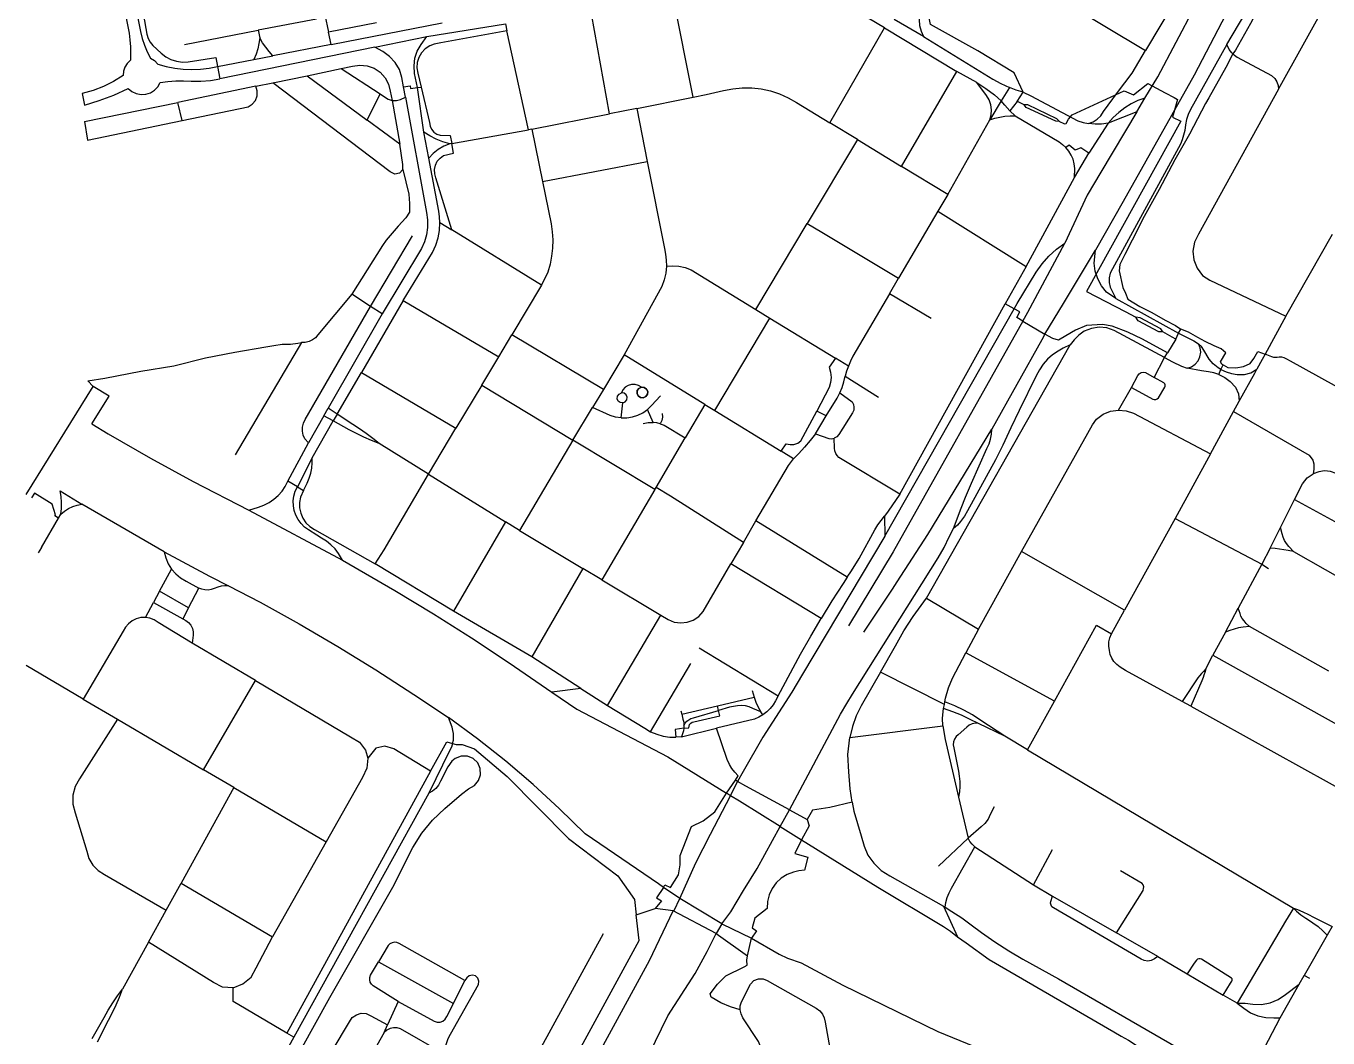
# Model space of a CAD drawing. Header units: metres. Extents: x 327752 to 330302, y 2791504 to 2794271.
# Drawn here: x 327773 to 328737, y 2792438 to 2793187 of the extents above; entities that cross this region are included whole.
import ezdxf

# ---------------------------------------------------------------- set-up
doc = ezdxf.new("R2010")
doc.units = ezdxf.units.M

msp = doc.modelspace()

# ---------------------------------------------------------------- linework, layer by layer
for p, q in [((327973.16, 2793292.22), (327996.54, 2793182.23)), ((328700.16, 2793139.98), (328758.73, 2793245.82)), ((328630.56, 2793217.25), (328601.6, 2793168.58)), ((328204.49, 2793121.77), (328191.29, 2793195.7)), ((327987.5, 2793191.83), (327944.41, 2793183.61)), ((328032, 2793189.07), (327996.54, 2793182.23)), ((327998.47, 2793173.18), (328080.63, 2793189.21)), ((328069.28, 2793179.07), (328127.54, 2793188.35)), ((328127.54, 2793188.35), (328128.63, 2793183.28)), ((328367.77, 2793115.14), (328408.2, 2793185.36)), ((328408.2, 2793185.36), (328461.85, 2793153.18)), ((328437.15, 2793179), (328415.51, 2793191.55)), ((327889.85, 2793173.19), (327944.41, 2793183.61)), ((327944.41, 2793183.61), (327945.57, 2793177.99)), ((327998.47, 2793173.18), (327996.54, 2793182.23)), ((328030.83, 2793171.16), (328069.28, 2793179.07)), ((328144.53, 2793109.84), (328128.63, 2793183.28)), ((328030.83, 2793171.16), (327916.13, 2793147.6)), ((327998.47, 2793173.18), (327955.39, 2793164.78)), ((327914.35, 2793156.78), (327941.22, 2793162.01)), ((327914.35, 2793156.78), (327916.13, 2793147.6)), ((327941.22, 2793162.01), (327955.39, 2793164.78)), ((327955.32, 2793144.75), (327980.66, 2793149.99)), ((327980.66, 2793149.99), (328006, 2793155.23)), ((327980.66, 2793149.99), (328025.22, 2793117.09)), ((328006, 2793155.23), (328034.82, 2793136.42)), ((328420.96, 2793082.85), (328461.85, 2793153.18)), ((328476.65, 2793145.02), (328461.85, 2793153.18)), ((327942.61, 2793142.12), (327884.99, 2793130.23)), ((327942.61, 2793142.12), (327955.32, 2793144.75)), ((328053.42, 2793133.96), (328052.1, 2793141.8)), ((328062.34, 2793141.12), (328065.08, 2793141.48)), ((328067.14, 2793108.2), (328062.34, 2793141.12)), ((328500.71, 2793141.12), (328494.58, 2793131.3)), ((328506.47, 2793130.88), (328510.92, 2793137.66)), ((327814.05, 2793136.73), (327815.73, 2793128.14)), ((327815.69, 2793115.94), (327884.99, 2793130.23)), ((327888.16, 2793116.79), (327884.99, 2793130.23)), ((328025.22, 2793117.09), (328034.82, 2793136.42)), ((328043.7, 2793131.65), (328049.28, 2793099.34)), ((328224.73, 2793125.8), (328266.52, 2793134.13)), ((328494.58, 2793131.3), (328486.31, 2793117.25)), ((328506.47, 2793130.88), (328501.12, 2793123.98)), ((328595.01, 2793123.31), (328601.15, 2793133.45)), ((328146.98, 2793110.33), (328204.49, 2793121.77)), ((328224.73, 2793125.8), (328204.49, 2793121.77)), ((328224.73, 2793125.8), (328232.57, 2793086.48)), ((328505.07, 2793120.2), (328501.12, 2793123.98)), ((328595.01, 2793123.31), (328573.82, 2793114.88)), ((327815.69, 2793115.94), (327818.09, 2793102.14)), ((327818.09, 2793102.14), (327888.16, 2793116.79)), ((328049.28, 2793099.34), (328025.22, 2793117.09)), ((328070.75, 2793088.87), (328067.14, 2793108.2)), ((328087.72, 2793099.86), (328144.53, 2793109.84)), ((328146.98, 2793110.33), (328144.53, 2793109.84)), ((328146.98, 2793110.33), (328154.92, 2793071.53)), ((328388.18, 2793102.75), (328367.77, 2793115.14)), ((328455.08, 2793062.13), (328486.31, 2793117.25)), ((328573.82, 2793114.88), (328559.51, 2793092.55)), ((328087.72, 2793099.86), (328086.26, 2793099.6)), ((328388.18, 2793102.75), (328351, 2793040.43)), ((328388.18, 2793102.75), (328420.96, 2793082.85)), ((328549.07, 2793074.72), (328559.51, 2793092.55)), ((328154.92, 2793071.53), (328232.57, 2793086.48)), ((328455.08, 2793062.13), (328420.96, 2793082.85)), ((328513.06, 2793008.62), (328549.07, 2793074.72)), ((328455.08, 2793062.13), (328447.75, 2793049.64)), ((328078.98, 2793041.17), (328087.83, 2793035.73)), ((328447.75, 2793049.64), (328418.74, 2793000.03)), ((328447.75, 2793049.64), (328513.06, 2793008.62)), ((328027.64, 2792979.13), (328058.7, 2793031.42)), ((328154.22, 2792994.95), (328087.83, 2793035.73)), ((328313.05, 2792976.8), (328351, 2793040.43)), ((328705.52, 2792971.87), (328740.1, 2793032.76)), ((328513.06, 2793008.62), (328497.67, 2792981.08)), ((328154.22, 2792994.95), (328132.2, 2792958.05)), ((328411.97, 2792988.45), (328418.74, 2793000.03)), ((328027.64, 2792979.13), (328013.76, 2792988.26)), ((328051.75, 2792983.41), (328020.87, 2792930.16)), ((328051.75, 2792983.41), (328122.54, 2792941.85)), ((328442.75, 2792970.24), (328411.97, 2792988.45)), ((328579.51, 2792985.1), (328626.09, 2792959.28)), ((328036.2, 2792973.69), (327996.15, 2792903.82)), ((328036.2, 2792973.69), (328027.64, 2792979.13)), ((328313.05, 2792976.8), (328323.33, 2792970.53)), ((328408.62, 2792808.98), (328504.23, 2792977.48)), ((328419.7, 2792840.06), (328497.67, 2792981.08)), ((328504.23, 2792977.48), (328497.67, 2792981.08)), ((328282.52, 2792902.02), (328323.33, 2792970.53)), ((328323.33, 2792970.53), (328371.92, 2792940.88)), ((328510.8, 2792968.19), (328527.12, 2792958.49)), ((328705.52, 2792971.87), (328690.07, 2792943.73)), ((328122.54, 2792941.85), (328132.2, 2792958.05)), ((328200.13, 2792917.71), (328132.2, 2792958.05)), ((328624.03, 2792954.83), (328617.77, 2792944.75)), ((328624.03, 2792954.83), (328626.09, 2792959.28)), ((328626.09, 2792959.28), (328627.71, 2792962.26)), ((327976.49, 2792952.49), (327927.32, 2792869.27)), ((328439.28, 2792763.16), (328545.85, 2792950.73)), ((328615.69, 2792941.42), (328617.77, 2792944.75)), ((328109.96, 2792920.78), (328122.54, 2792941.85)), ((328215.53, 2792943.36), (328200.13, 2792917.71)), ((328275.22, 2792906.49), (328215.53, 2792943.36)), ((328381.56, 2792935), (328371.92, 2792940.88)), ((328608.05, 2792926.63), (328615.69, 2792941.42)), ((328657.37, 2792932.42), (328658.97, 2792935.91)), ((328002.94, 2792899.37), (328020.87, 2792930.16)), ((328020.87, 2792930.16), (328090.85, 2792888.89)), ((328379.06, 2792927.45), (328403.78, 2792911.84)), ((328655.87, 2792928.8), (328657.37, 2792932.42)), ((327772.51, 2792839.84), (327822.33, 2792919.78)), ((327822.33, 2792919.78), (327818.35, 2792924.01)), ((328109.96, 2792920.78), (328090.85, 2792888.89)), ((328109.96, 2792920.78), (328177.54, 2792880.09)), ((328200.13, 2792917.71), (328192.04, 2792904.24)), ((328581.56, 2792902.45), (328591.22, 2792919.03)), ((328213.23, 2792896.58), (328214.51, 2792907.65)), ((328275.22, 2792906.49), (328260.74, 2792881.88)), ((328275.22, 2792906.49), (328282.52, 2792902.02)), ((328666.83, 2792901.25), (328670.95, 2792909)), ((327992.99, 2792898.26), (327981.62, 2792878.19)), ((327992.99, 2792898.26), (327996.15, 2792903.82)), ((328000.03, 2792894.36), (327992.99, 2792898.26)), ((328002.94, 2792899.37), (327996.15, 2792903.82)), ((328002.94, 2792899.37), (328000.03, 2792894.36)), ((328177.54, 2792880.09), (328192.04, 2792904.24)), ((328236.93, 2792893.26), (328232.73, 2792902.88)), ((328282.52, 2792902.02), (328331.84, 2792871.89)), ((328357.24, 2792884.89), (328365.14, 2792898.05)), ((328365.14, 2792898.05), (328358.21, 2792901.65)), ((328649.59, 2792869.99), (328666.83, 2792901.25)), ((327984.32, 2792867.15), (328000.03, 2792894.36)), ((328070.54, 2792854.96), (328090.85, 2792888.89)), ((327966.45, 2792849.75), (327981.62, 2792878.19)), ((328070.54, 2792854.96), (328033.97, 2792877.64)), ((328177.54, 2792880.09), (328138.04, 2792813.12)), ((328238.24, 2792843.66), (328177.54, 2792880.09)), ((328239.15, 2792845.2), (328260.74, 2792881.88)), ((327984.32, 2792867.15), (327973.45, 2792845.57)), ((328340.78, 2792866.42), (328331.84, 2792871.89)), ((328649.59, 2792869.99), (328623.42, 2792822.23)), ((327973.45, 2792845.57), (327966.45, 2792849.75)), ((328070.54, 2792854.96), (328127.52, 2792819.64)), ((327797.82, 2792842.68), (327813.9, 2792832.74)), ((327973.45, 2792845.57), (327977.94, 2792842.89)), ((328238.24, 2792843.66), (328198.89, 2792776.76)), ((328238.24, 2792843.66), (328239.15, 2792845.2)), ((327874.92, 2792797.54), (327813.9, 2792832.74)), ((328701.53, 2792815.4), (328712, 2792836.26)), ((328712, 2792836.26), (328836.11, 2792768.22)), ((327783.86, 2792800.6), (327796.64, 2792822.41)), ((327796.64, 2792822.41), (327798.34, 2792825.29)), ((327937.57, 2792828.36), (328006.81, 2792791.31)), ((328127.52, 2792819.64), (328089.05, 2792753.41)), ((328138.04, 2792813.12), (328127.52, 2792819.64)), ((328303.72, 2792804.4), (328313.02, 2792820.28)), ((328380.68, 2792778.57), (328313.02, 2792820.28)), ((328408.19, 2792823.92), (328408.62, 2792808.98)), ((328623.42, 2792822.23), (328586.11, 2792754.27)), ((328623.42, 2792822.23), (328687.69, 2792788.34)), ((328138.04, 2792813.12), (328184.8, 2792785.18)), ((328693.92, 2792800.23), (328701.53, 2792815.4)), ((327783.86, 2792800.6), (327781.52, 2792796.62)), ((328303.72, 2792804.4), (328294.39, 2792788.49)), ((328693.92, 2792800.23), (328687.69, 2792788.34)), ((328477.78, 2792740.24), (328509.67, 2792797.64)), ((328586.11, 2792754.27), (328509.67, 2792797.64)), ((328711.11, 2792797.75), (328767.98, 2792765.39)), ((327871.3, 2792768.23), (327880.25, 2792784.62)), ((328089.05, 2792753.41), (328031.16, 2792788.66)), ((328184.8, 2792785.18), (328147.17, 2792719.68)), ((328198.89, 2792776.76), (328184.8, 2792785.18)), ((328361.3, 2792748.15), (328294.39, 2792788.49)), ((328687.69, 2792788.34), (328670.23, 2792755.63)), ((328687.69, 2792788.34), (328692.53, 2792785.18)), ((328198.89, 2792776.76), (328242.69, 2792750.59)), ((327871.3, 2792768.23), (327866.84, 2792760.02)), ((327892.92, 2792755.96), (327871.3, 2792768.23)), ((327892.92, 2792755.96), (327900.53, 2792770.62)), ((328439.28, 2792763.16), (328477.78, 2792740.24)), ((327860.9, 2792748.83), (327866.84, 2792760.02)), ((327866.84, 2792760.02), (327888.73, 2792747.88)), ((327892.92, 2792755.96), (327888.73, 2792747.88)), ((328147.17, 2792719.68), (328089.05, 2792753.41)), ((328576.48, 2792736.73), (328586.11, 2792754.27)), ((328660.8, 2792738.01), (328670.23, 2792755.63)), ((328203.15, 2792683.77), (328242.69, 2792750.59)), ((328737.37, 2792709.1), (328678.5, 2792742.19)), ((328477.78, 2792740.24), (328468.46, 2792722.61)), ((328660.8, 2792738.01), (328651.51, 2792721.04)), ((327942.36, 2792702.17), (327895.65, 2792729.84)), ((328271.02, 2792726.49), (328329.61, 2792690.95)), ((328534.05, 2792686.97), (328468.46, 2792722.61)), ((327814.9, 2792688.44), (327772.68, 2792713.27)), ((328183.33, 2792696.27), (328147.17, 2792719.68)), ((328235.02, 2792664.22), (328264.93, 2792714.88)), ((328646.13, 2792710.76), (328651.51, 2792721.04)), ((328651.51, 2792721.04), (328797.33, 2792639.33)), ((328452.61, 2792684.43), (328405.2, 2792708.28)), ((327903.96, 2792636.13), (327942.36, 2792702.17)), ((328183.33, 2792696.27), (328161.89, 2792693.54)), ((328183.33, 2792696.27), (328203.15, 2792683.77)), ((328310.38, 2792694.69), (328311.63, 2792689.93)), ((327814.9, 2792688.44), (327840.16, 2792673.61)), ((328284.5, 2792683.46), (328311.63, 2792689.93)), ((328452.04, 2792681.46), (328452.61, 2792684.43)), ((328452.61, 2792684.43), (328452.98, 2792686.34)), ((328514.06, 2792650.88), (328534.05, 2792686.97)), ((328635.02, 2792683.17), (328628.66, 2792686.67)), ((328257.48, 2792679.7), (328258.15, 2792677.18)), ((328258.15, 2792677.18), (328284.5, 2792683.46)), ((328285.31, 2792679.99), (328284.5, 2792683.46)), ((328318.25, 2792676.77), (328316.71, 2792679.07)), ((328635.02, 2792683.17), (328760.35, 2792613.82)), ((327840.16, 2792673.61), (327903.96, 2792636.13)), ((328257.82, 2792660.49), (328283.8, 2792666.77)), ((328259.77, 2792668.92), (328259.75, 2792666.77)), ((328382.58, 2792660.1), (328451.39, 2792668.5)), ((328497.27, 2792660.86), (328477.99, 2792670.24)), ((328257.82, 2792660.49), (328253.71, 2792660.21)), ((328514.06, 2792650.88), (328497.27, 2792660.86)), ((328514.06, 2792650.88), (328711.04, 2792533.68)), ((327926.48, 2792622.89), (327903.96, 2792636.13)), ((328072.01, 2792635.15), (327965.53, 2792441.16)), ((328291.18, 2792618.76), (328297.84, 2792628.43)), ((328294.3, 2792616.82), (328299.4, 2792627.35)), ((328299.4, 2792627.35), (328297.84, 2792628.43)), ((327926.48, 2792622.89), (327887.43, 2792552.22)), ((327926.48, 2792622.89), (327994.76, 2792582.77)), ((328070.71, 2792618.73), (327970.84, 2792438.02)), ((328294.3, 2792616.82), (328291.18, 2792618.76)), ((328463.11, 2792615.91), (328470.12, 2792585.54)), ((328331.05, 2792594.02), (328337.82, 2792606.53)), ((328337.82, 2792606.53), (328351.03, 2792599.15)), ((328331.05, 2792594.02), (328346.8, 2792584.26)), ((327994.76, 2792582.77), (327955.12, 2792512.34)), ((328470.12, 2792585.54), (328448.26, 2792564.69)), ((328475.24, 2792579.08), (328518.72, 2792550.82)), ((328518.72, 2792550.82), (328532.58, 2792576.99)), ((327876.38, 2792532.23), (327887.43, 2792552.22)), ((327887.43, 2792552.22), (327955.12, 2792512.34)), ((328256.77, 2792540.81), (328244.71, 2792549.04)), ((328518.72, 2792550.82), (328532.76, 2792542.39)), ((328287.91, 2792522.14), (328256.77, 2792540.81)), ((328532.76, 2792542.39), (328580.11, 2792515.34)), ((327863.26, 2792508.52), (327876.38, 2792532.23)), ((328251.82, 2792531.63), (328238.43, 2792533.37)), ((328283.7, 2792514.84), (328251.82, 2792531.63)), ((328451.85, 2792535.08), (328462.39, 2792512.48)), ((328451.85, 2792535.08), (328453.13, 2792534.29)), ((328287.91, 2792522.14), (328283.7, 2792514.84)), ((328287.91, 2792522.14), (328309.71, 2792511.43)), ((328199.82, 2792514.67), (328146.72, 2792417.66)), ((328283.7, 2792514.84), (328306.77, 2792498.21)), ((328306.77, 2792498.21), (328309.71, 2792511.43)), ((328610.76, 2792497.83), (328580.11, 2792515.34)), ((328735.98, 2792513.59), (328719.16, 2792483.83)), ((328739.69, 2792519.99), (328735.98, 2792513.59)), ((327863.26, 2792508.52), (327844.03, 2792473.71)), ((328033.62, 2792493.95), (328089.09, 2792463.07)), ((328610.76, 2792497.83), (328632.4, 2792485.02)), ((328632.4, 2792485.02), (328659.04, 2792469.23)), ((328715.38, 2792477.23), (328719.16, 2792483.83)), ((328723.23, 2792481.66), (328719.16, 2792483.83)), ((328089.09, 2792463.07), (328097.52, 2792480.17)), ((328701.19, 2792452.54), (328715.38, 2792477.23)), ((328048.11, 2792464.51), (328040.21, 2792447.22)), ((328669.42, 2792463.34), (328659.04, 2792469.23)), ((328037.68, 2792441.68), (328040.21, 2792447.22)), ((327970.84, 2792438.02), (327935.24, 2792373.64)), ((327970.84, 2792438.02), (327965.53, 2792441.16)), ((328037.68, 2792441.68), (327992.68, 2792360.97))]:
    msp.add_line(p, q)
for points in [[(327843.6, 2793285.11), (327862.03, 2793180.63), (327862.94, 2793177.62), (327864.44, 2793174.85), (327866.44, 2793172.42), (327872.61, 2793166.72), (327876, 2793164.01), (327879.82, 2793161.97), (327883.95, 2793160.65), (327888.27, 2793160.09), (327892.61, 2793160.32), (327913.17, 2793163.55), (327914.35, 2793156.78)], [(328693.83, 2793258.11), (328687.37, 2793246.23), (328637.52, 2793150.39), (328584.94, 2793056.78), (328564.41, 2793020.85)], [(328661.68, 2793173.01), (328693.97, 2793227.39), (328696.19, 2793232.01), (328698.43, 2793237.07), (328699.31, 2793242.52), (328698.78, 2793248.02), (328696.87, 2793253.22), (328693.83, 2793258.11)], [(328713.55, 2793252.09), (328708.44, 2793242.15), (328698.96, 2793225.33), (328688.76, 2793206.54), (328679.28, 2793188.74), (328668.26, 2793168.87), (328666.31, 2793166.08)], [(328408.2, 2793185.36), (328356.15, 2793216.57), (328349.27, 2793220.16), (328341.98, 2793223.02), (328334.39, 2793224.98), (328326.62, 2793226.01), (328318.78, 2793226.09), (328310.99, 2793225.22), (328290.02, 2793221.7), (328269.13, 2793217.78), (328250.7, 2793213.91)], [(328601.15, 2793133.45), (328610.6, 2793149.1), (328651.35, 2793226.48)], [(328531.7, 2793223.33), (328533.46, 2793216.1), (328537.2, 2793209.4), (328542.53, 2793203.87), (328601.6, 2793168.58)], [(328266.52, 2793134.13), (328251.73, 2793208.7), (328250.7, 2793213.91)], [(327845.41, 2793198.61), (327847.8, 2793186.46), (327848.82, 2793181.5), (327849.48, 2793176.46), (327849.87, 2793171.4), (327849.97, 2793166.33), (327849.75, 2793161.35), (327847.47, 2793159.09), (327845.77, 2793156.4), (327844.71, 2793153.4), (327844.35, 2793150.24), (327837.33, 2793145.7), (327829.89, 2793141.9), (327822.11, 2793138.9), (327814.05, 2793136.73)], [(327853.72, 2793200.12), (327856.22, 2793187.7), (327857.25, 2793182.58), (327858.52, 2793177.49), (327860.2, 2793172.52), (327862.27, 2793167.71), (327864.72, 2793163.06), (327867.73, 2793161.16), (327870.17, 2793158.57), (327876.32, 2793156.84), (327882.59, 2793155.59), (327888.95, 2793154.83), (327895.33, 2793154.57), (327901.72, 2793154.81), (327908.08, 2793155.55), (327914.35, 2793156.78)], [(328435.64, 2793199.82), (328434.43, 2793195.68), (328433.98, 2793191.4), (328434.28, 2793187.1), (328435.35, 2793182.92), (328437.15, 2793179)], [(328510.92, 2793137.66), (328504.34, 2793152.06), (328477.36, 2793168.35), (328442.3, 2793187.77), (328440.63, 2793196.57), (328435.64, 2793199.82)], [(327945.57, 2793177.99), (327945.03, 2793173.86), (327944.12, 2793169.81), (327942.84, 2793165.85), (327941.22, 2793162.01)], [(327955.39, 2793164.78), (327952.58, 2793167.79), (327949.99, 2793171.02), (327947.66, 2793174.42), (327945.57, 2793177.99)], [(328062.34, 2793141.12), (328060.3, 2793151.72), (328059.84, 2793157.29), (328060.51, 2793162.83), (328062.28, 2793168.12), (328065.1, 2793172.95), (328069.28, 2793179.07)], [(328128.63, 2793183.28), (328079.63, 2793174.3), (328074.87, 2793173.43), (328071.54, 2793172.15), (328068.19, 2793169.93), (328065.42, 2793167.01), (328063.4, 2793163.55), (328062.24, 2793159.72), (328061.98, 2793155.72), (328062.65, 2793151.77), (328065.08, 2793141.48)], [(328437.15, 2793179), (328488.39, 2793147.31), (328494.47, 2793144.09), (328500.71, 2793141.12)], [(328052.1, 2793141.8), (328050.72, 2793148.58), (328048.97, 2793154.44), (328045.95, 2793159.77), (328041.8, 2793164.29), (328036.76, 2793167.79), (328030.83, 2793171.16)], [(328559.35, 2793114.47), (328562.7, 2793115.86), (328565.75, 2793117.83), (328568.4, 2793120.37), (328570.54, 2793123.36), (328580.88, 2793137.41), (328591.63, 2793151.88), (328601.6, 2793168.58)], [(328661.68, 2793173.01), (328634.78, 2793125.05), (328633.18, 2793121.32), (328631.96, 2793117.46), (328631.11, 2793113.49), (328630.64, 2793109.47), (328629.79, 2793106), (328628.71, 2793102.6), (328627.4, 2793099.27), (328577.03, 2793006.98), (328575.46, 2793003.78), (328574.66, 2793000.31), (328574.67, 2792996.77), (328575.48, 2792993.31), (328579.51, 2792985.1)], [(328666.31, 2793166.08), (328661.13, 2793156.07), (328648.43, 2793133.64), (328646.05, 2793129.42), (328634.02, 2793106.59), (328623.22, 2793087.62), (328611.58, 2793065.67), (328600.67, 2793045.7), (328591.68, 2793028.28), (328586.27, 2793017.55), (328582.59, 2793010.07), (328582.14, 2793005.52), (328584.71, 2792993.19), (328586.8, 2792988.92), (328588.54, 2792984.44), (328597.34, 2792979.18), (328606.35, 2792974.7), (328616.03, 2792968.94), (328623.75, 2792965.07), (328627.71, 2792962.26)], [(328666.31, 2793166.08), (328665.6, 2793166.79), (328663.57, 2793169.29), (328661.68, 2793173.01)], [(328666.31, 2793166.08), (328667.36, 2793165.06), (328669.37, 2793163.61), (328694.85, 2793150.05), (328697.41, 2793147.82), (328698.89, 2793145.43), (328699.82, 2793142.77), (328700.16, 2793139.98)], [(328006, 2793155.23), (328014.28, 2793156.94), (328019.65, 2793157.68), (328025.07, 2793157.22), (328030.21, 2793155.45), (328034.76, 2793152.48), (328038.43, 2793148.48), (328040.99, 2793143.7), (328042.29, 2793138.45), (328043.7, 2793131.65)], [(327815.73, 2793128.14), (327826.69, 2793131.6), (327837.43, 2793135.64), (327848.2, 2793140.53), (327850.95, 2793138.27), (327854.17, 2793136.74), (327857.67, 2793136.07), (327861.23, 2793136.27), (327864.63, 2793137.35), (327867.65, 2793139.23), (327870.11, 2793141.8), (327871.86, 2793144.9), (327877.59, 2793145.66), (327883.35, 2793146.05), (327889.11, 2793146.06), (327894.87, 2793145.98), (327901.99, 2793145.88), (327909.09, 2793146.52), (327916.13, 2793147.6)], [(327888.16, 2793116.79), (327936.97, 2793127), (327940.08, 2793128.88), (327942.4, 2793131.66), (327943.66, 2793135.06), (327943.73, 2793138.68), (327942.61, 2793142.12)], [(328051.5, 2793080.62), (328049.13, 2793077.84), (328045.54, 2793077.09), (328042.23, 2793078.69), (327955.32, 2793144.75)], [(328052.1, 2793141.8), (328056.9, 2793142.44), (328057.18, 2793140.42), (328062.34, 2793141.12)], [(328065.08, 2793141.48), (328071.2, 2793115.3), (328071.68, 2793112.69), (328072.81, 2793110.3), (328074.55, 2793108.26), (328076.76, 2793106.75), (328079.3, 2793105.85), (328086.7, 2793105.58), (328087.72, 2793099.86)], [(328266.52, 2793134.13), (328276.19, 2793136.09), (328288.98, 2793138.89), (328295.89, 2793140.34), (328302.92, 2793141.06), (328309.98, 2793141.04), (328317.01, 2793140.28), (328323.9, 2793138.77), (328330.6, 2793136.56), (328337.03, 2793133.66), (328343.12, 2793130.1), (328367.77, 2793115.14)], [(328476.65, 2793145.02), (328483.27, 2793140.6), (328489.64, 2793135.86), (328494.58, 2793131.3)], [(328486.31, 2793117.25), (328487.26, 2793120.92), (328487.49, 2793124.7), (328486.99, 2793128.45), (328485.79, 2793132.03), (328483.91, 2793135.33), (328476.65, 2793145.02)], [(328510.92, 2793137.66), (328505.86, 2793139.31), (328500.71, 2793141.12)], [(328510.92, 2793137.66), (328516.56, 2793135.15), (328551.53, 2793116.48), (328555.39, 2793115.28), (328559.35, 2793114.47)], [(328537.91, 2793116.13), (328541.09, 2793114.52), (328541.76, 2793114.39), (328542.7, 2793114.69), (328544.62, 2793117.9), (328547.27, 2793120.91), (328585.68, 2793138.68), (328592.57, 2793135.87), (328603.36, 2793144.11), (328616.19, 2793137.26), (328622.72, 2793133.72), (328625.3, 2793132.32), (328621.43, 2793119.23), (328627.65, 2793116.21), (328557.95, 2792990.2), (328586.45, 2792975.48), (328594.48, 2792971.14)], [(328700.16, 2793139.98), (328640.72, 2793032.55), (328637.84, 2793026.61), (328636.68, 2793020.11), (328637.34, 2793013.55), (328639.76, 2793007.4), (328643.77, 2793002.14), (328649.1, 2792998.49), (328705.52, 2792971.87)], [(328034.82, 2793136.42), (328038.01, 2793134.34), (328040.66, 2793132.59), (328043.7, 2793131.65)], [(328053.42, 2793133.96), (328069.05, 2793048.57), (328069.79, 2793043.16), (328069.78, 2793037.69), (328069.02, 2793032.27), (328067.5, 2793027.01), (328065.28, 2793022), (328036.2, 2792973.69)], [(328043.7, 2793131.65), (328046.75, 2793131.57), (328049.71, 2793132.3), (328053.42, 2793133.96)], [(328501.12, 2793123.98), (328497.33, 2793128.07), (328494.58, 2793131.3)], [(328511.74, 2793128.33), (328507.19, 2793130.53), (328506.47, 2793130.88)], [(328537.91, 2793116.13), (328535.84, 2793118.14), (328514.34, 2793128.38), (328511.74, 2793128.33)], [(328537.91, 2793116.13), (328535.12, 2793116.36), (328513.21, 2793126.48), (328511.74, 2793128.33)], [(328601.15, 2793133.45), (328595.91, 2793131.49), (328590.89, 2793129.04), (328586.14, 2793126.13), (328581.68, 2793122.77), (328577.56, 2793119.01), (328573.82, 2793114.88)], [(328486.31, 2793117.25), (328489.95, 2793118.43), (328493.67, 2793119.32), (328497.44, 2793119.92), (328501.25, 2793120.21), (328505.07, 2793120.2)], [(328505.07, 2793120.2), (328537.53, 2793100.95), (328540.12, 2793099.02), (328542.66, 2793096.87)], [(328595.01, 2793123.31), (328568.46, 2793078.65), (328558.26, 2793061.5), (328541.71, 2793026.05)], [(328086.26, 2793099.6), (328081.19, 2793101.06), (328076.29, 2793103), (328071.59, 2793105.38), (328067.14, 2793108.2)], [(328573.82, 2793114.88), (328569.02, 2793114.17), (328564.18, 2793114.03), (328559.35, 2793114.47)], [(328051.5, 2793080.62), (328051.66, 2793084.27), (328049.28, 2793099.34)], [(328086.26, 2793099.6), (328081.8, 2793097.83), (328077.68, 2793095.41), (328073.97, 2793092.4), (328070.75, 2793088.87)], [(328087.83, 2793035.73), (328075.96, 2793074.44), (328075.21, 2793077.43), (328075.01, 2793080.6), (328075.63, 2793083.72), (328077.02, 2793086.58), (328079.11, 2793088.98), (328081.74, 2793090.79), (328089.03, 2793092.51), (328087.72, 2793099.86)], [(328559.51, 2793092.55), (328553.62, 2793096.67), (328549.4, 2793094.95), (328545.06, 2793098.56), (328542.66, 2793096.87)], [(328549.07, 2793074.72), (328549.21, 2793081.32), (328548.8, 2793084.73), (328547.93, 2793088.06), (328546.59, 2793091.22), (328544.82, 2793094.18), (328542.66, 2793096.87)], [(328051.5, 2793080.62), (328056.1, 2793062.23), (328056.39, 2793055.29), (328056.53, 2793048.87), (328053.73, 2793044.65), (328048.1, 2793038.67), (328039.18, 2793028.29), (328036.45, 2793024.31), (328013.76, 2792988.26)], [(328078.98, 2793041.17), (328078.8, 2793045.38), (328078.24, 2793049.56), (328070.75, 2793088.87)], [(328232.57, 2793086.48), (328245.37, 2793022.07), (328246.15, 2793017.78), (328246.64, 2793013.4), (328246.7, 2793008.99)], [(328154.92, 2793071.53), (328161.29, 2793040.36), (328162.19, 2793034.38), (328162.58, 2793028.35), (328162.43, 2793022.32), (328161.77, 2793016.31), (328160.58, 2793010.39), (328158.87, 2793004.58), (328154.22, 2792994.95)], [(328051.75, 2792983.41), (328073.58, 2793019.16), (328075.91, 2793024.38), (328077.61, 2793029.84), (328078.63, 2793035.47), (328078.98, 2793041.17)], [(328351, 2793040.43), (328361.73, 2793034.02), (328418.74, 2793000.03)], [(328504.23, 2792977.48), (328506.59, 2792981.39), (328520.52, 2793004.45), (328524.96, 2793010.63), (328530, 2793016.32), (328535.61, 2793021.48), (328541.71, 2793026.05)], [(328510.8, 2792968.19), (328514.36, 2792974.85), (328541.71, 2793026.05)], [(328527.12, 2792958.49), (328540.81, 2792981.27), (328564.41, 2793020.85)], [(328579.51, 2792985.1), (328572.63, 2792989.77), (328568.96, 2792994.45), (328566.14, 2792999.69), (328564.28, 2793005.33), (328563.43, 2793011.2), (328564.41, 2793020.85)], [(328246.7, 2793008.99), (328246.2, 2793003.87), (328245.12, 2792998.82), (328243.45, 2792993.92), (328215.53, 2792943.36)], [(328246.7, 2793008.99), (328251.39, 2793009.27), (328256.07, 2793008.89), (328260.65, 2793007.85), (328265.04, 2793006.18), (328313.05, 2792976.8)], [(328013.76, 2792988.26), (327988.72, 2792958.12), (327986.88, 2792956), (327984.63, 2792954.3), (327982.07, 2792953.12), (327979.31, 2792952.5), (327976.49, 2792952.49)], [(328411.97, 2792988.45), (328384.93, 2792942.22), (328383.13, 2792938.66), (328381.56, 2792935)], [(327981.62, 2792878.19), (327979.02, 2792881.1), (327977.83, 2792883.85), (327977.26, 2792886.78), (327977.31, 2792889.77), (327978, 2792892.69), (327979.27, 2792895.38), (328027.64, 2792979.13)], [(328510.8, 2792968.19), (328506.16, 2792970.95), (328508.48, 2792975.13), (328504.23, 2792977.48)], [(328510.8, 2792968.19), (328414.79, 2792797.43), (328381.59, 2792742.77)], [(328617.77, 2792944.75), (328599.28, 2792954.83), (328588.38, 2792960.16), (328576.88, 2792964.58), (328569.81, 2792965.68), (328557.74, 2792964.91), (328549.6, 2792961.66), (328542.55, 2792957.47), (328537.02, 2792954.19), (328532.91, 2792955.41), (328527.12, 2792958.49)], [(328615.69, 2792941.42), (328578.32, 2792961.22), (328572.93, 2792963.21), (328567.21, 2792963.73), (328561.55, 2792962.74), (328556.22, 2792960.86), (328552.3, 2792957.76), (328548.76, 2792954.52), (328545.85, 2792950.73)], [(328614.36, 2792960.26), (328611.45, 2792960.26), (328596.16, 2792968.47), (328594.48, 2792971.14)], [(328614.36, 2792960.26), (328612.94, 2792962.57), (328597.7, 2792970.65), (328594.48, 2792971.14)], [(328527.12, 2792958.49), (328524.81, 2792954.38), (328487.76, 2792888.39)], [(328624.03, 2792954.83), (328621.2, 2792956.42), (328614.36, 2792960.26)], [(328626.09, 2792959.28), (328637.28, 2792953.69), (328640.84, 2792951.55)], [(328658.97, 2792935.91), (328658.17, 2792936.38), (328657.17, 2792938.15), (328661.13, 2792944.73), (328657.55, 2792947.71), (328652.35, 2792950.04), (328645.72, 2792953.06), (328640.2, 2792956.15), (328633.42, 2792960.1), (328627.71, 2792962.26)], [(327818.35, 2792924.01), (327830.82, 2792925.94), (327857.54, 2792931.29), (327881.87, 2792935.19), (327905.45, 2792940.97), (327927.03, 2792945.26), (327950.16, 2792949.12), (327956.09, 2792950.29), (327962.28, 2792951.11), (327968.24, 2792951.29), (327973.71, 2792951.95), (327976.49, 2792952.49)], [(328545.85, 2792950.73), (328540.47, 2792948.35), (328536.91, 2792946.02), (328532.79, 2792943.28), (328529.07, 2792940.03), (328525.82, 2792936.3), (328523.09, 2792932.19), (328520.53, 2792927.76), (328508.03, 2792902.01), (328501.79, 2792889.33), (328495.95, 2792876.51), (328490.48, 2792865.62), (328469.77, 2792827.72), (328467.54, 2792823.82), (328464.65, 2792819.88), (328462.23, 2792817.18), (328459.25, 2792814.67)], [(328632.44, 2792933.42), (328635.58, 2792934.5), (328638.33, 2792936.37), (328640.48, 2792938.91), (328641.87, 2792941.91), (328642.41, 2792945.17), (328642.06, 2792948.47), (328640.84, 2792951.55)], [(328657.37, 2792932.42), (328655.32, 2792933.61), (328651.68, 2792936.56), (328648.71, 2792940.19), (328644.81, 2792946.88), (328643.07, 2792949.41), (328640.84, 2792951.55)], [(328658.97, 2792935.91), (328662.52, 2792933.81), (328668.42, 2792933.57), (328674.16, 2792934.58), (328679, 2792936.96), (328681.75, 2792940.61), (328684.85, 2792945.69), (328690.07, 2792943.73)], [(328371.92, 2792940.88), (328367.31, 2792934.24), (328368.33, 2792930.5), (328368.65, 2792926.64), (328368.27, 2792922.79), (328367.21, 2792919.06), (328358.21, 2792901.65)], [(328381.56, 2792935), (328380.2, 2792931.26), (328379.06, 2792927.45)], [(328615.69, 2792941.42), (328621.56, 2792938.09), (328628.23, 2792934.92), (328632.44, 2792933.42)], [(328690.07, 2792943.73), (328687.88, 2792939.75), (328683.97, 2792932.64)], [(328768.34, 2792922.26), (328762.22, 2792916.96), (328760.33, 2792915.31), (328758.1, 2792914.15), (328755.6, 2792913.76), (328753.11, 2792914.17), (328708.81, 2792938.65), (328706.17, 2792940.11), (328704.15, 2792940.99), (328702.4, 2792941.61), (328700.44, 2792941.54), (328699.05, 2792941.31), (328696.62, 2792941.32), (328695, 2792941.77), (328690.07, 2792943.73)], [(328375.22, 2792915.27), (328376.87, 2792919.2), (328378.15, 2792923.28), (328379.06, 2792927.45)], [(328591.22, 2792919.03), (328595.99, 2792928.04), (328596.96, 2792929.34), (328598.34, 2792930.21), (328599.95, 2792930.52), (328601.55, 2792930.23), (328608.05, 2792926.63)], [(328591.22, 2792919.03), (328606.88, 2792910.57), (328607.99, 2792910.24), (328609.15, 2792910.29), (328610.23, 2792910.73), (328611.09, 2792911.5), (328615.91, 2792919.32), (328616.19, 2792920.19), (328616.15, 2792921.1), (328615.83, 2792921.95), (328615.24, 2792922.64), (328608.05, 2792926.63)], [(328655.87, 2792928.8), (328652.14, 2792930.06), (328648.28, 2792930.83), (328643.05, 2792931.52), (328632.44, 2792933.42)], [(328655.87, 2792928.8), (328660.29, 2792926.51), (328664.28, 2792923.54), (328668.08, 2792919.45), (328670.43, 2792914.4), (328670.95, 2792909)], [(328657.37, 2792932.42), (328661.2, 2792930.68), (328665.22, 2792929.44), (328669.36, 2792928.72), (328674.94, 2792928.65), (328679.45, 2792929.87), (328683.97, 2792932.64)], [(328670.95, 2792909), (328682.42, 2792929.81), (328683.97, 2792932.64)], [(327821.19, 2792892.13), (327833.96, 2792912.62), (327822.33, 2792919.78)], [(328228.25, 2792919.35), (328226.05, 2792920.71), (328223.56, 2792921.41), (328220.97, 2792921.39), (328218.49, 2792920.67), (328216.3, 2792919.3), (328214.58, 2792917.38), (328213.45, 2792915.05)], [(328228.25, 2792919.35), (328226.37, 2792918.49), (328225.17, 2792916.81), (328225, 2792914.75), (328225.86, 2792912.89), (328227.56, 2792911.69), (328229.62, 2792911.51), (328231.5, 2792912.38), (328232.69, 2792914.06), (328232.87, 2792916.11), (328232.01, 2792917.99), (328230.31, 2792919.17), (328228.25, 2792919.35)], [(328228.25, 2792919.35), (328230.31, 2792919.17), (328232.01, 2792917.99), (328232.87, 2792916.11), (328232.69, 2792914.06), (328231.5, 2792912.38), (328229.62, 2792911.51), (328227.56, 2792911.69), (328225.86, 2792912.89), (328225, 2792914.75), (328225.17, 2792916.81), (328226.37, 2792918.49), (328228.25, 2792919.35)], [(328214.51, 2792907.65), (328212.58, 2792907.89), (328211.02, 2792909.05), (328210.27, 2792910.83), (328210.49, 2792912.75), (328211.67, 2792914.3), (328213.45, 2792915.05)], [(328214.51, 2792907.65), (328216.3, 2792908.41), (328217.47, 2792909.96), (328217.71, 2792911.87), (328216.94, 2792913.66), (328215.39, 2792914.83), (328213.45, 2792915.05)], [(328242.31, 2792912.91), (328235.74, 2792905.72), (328232.73, 2792902.88)], [(328365.14, 2792898.05), (328373.09, 2792911.32), (328375.22, 2792915.27)], [(328375.22, 2792915.27), (328384.26, 2792908.5), (328385.27, 2792906.62), (328385.67, 2792904.55), (328385.44, 2792902.43), (328384.6, 2792900.48), (328374.44, 2792884.24), (328372.9, 2792882.59), (328370.92, 2792881.5)], [(328033.97, 2792877.64), (328029.28, 2792881.38), (328024.48, 2792884.98), (328019.56, 2792888.44), (328014.56, 2792891.75), (328002.94, 2792899.37)], [(328213.23, 2792896.58), (328209.07, 2792897.13), (328205.04, 2792898.28), (328192.04, 2792904.24)], [(328213.23, 2792896.58), (328217.42, 2792896.65), (328221.55, 2792897.34), (328225.54, 2792898.61), (328229.3, 2792900.48), (328232.73, 2792902.88)], [(328243.5, 2792899.79), (328243.74, 2792897.22), (328243.28, 2792894.67), (328242.18, 2792892.32)], [(328331.84, 2792871.89), (328335.51, 2792877.53), (328338.32, 2792876.82), (328341.22, 2792876.94), (328343.97, 2792877.87), (328346.34, 2792879.54), (328358.21, 2792901.65)], [(328509.67, 2792797.64), (328562.22, 2792891.49), (328565.32, 2792895.77), (328570.12, 2792899.32), (328575.64, 2792901.6), (328581.56, 2792902.45)], [(328581.56, 2792902.45), (328587.21, 2792901.91), (328592.59, 2792900.07), (328649.59, 2792869.99)], [(328666.83, 2792901.25), (328722.65, 2792869.12), (328725.39, 2792865.26), (328726.23, 2792862.63), (328726.31, 2792858.53), (328725.67, 2792855.26)], [(327821.19, 2792892.13), (327833.4, 2792884.77), (327864.66, 2792866.84), (327896.29, 2792849.57), (327937.57, 2792828.36)], [(328033.97, 2792877.64), (328028.3, 2792879.89), (328022.71, 2792882.35), (328017.21, 2792885), (328011.83, 2792887.85), (328000.03, 2792894.36)], [(328229.63, 2792892.54), (328233.25, 2792893.2), (328236.93, 2792893.26)], [(328242.18, 2792892.32), (328239.61, 2792892.94), (328236.93, 2792893.26)], [(328242.18, 2792892.32), (328245.08, 2792891.19), (328260.74, 2792881.88)], [(328392.91, 2792737.85), (328414.1, 2792769.7), (328417.73, 2792775.16), (328440.24, 2792810.32), (328487.76, 2792888.39)], [(328459.25, 2792814.67), (328464.98, 2792829.87), (328468.14, 2792837.91), (328472.76, 2792848.17), (328484.1, 2792874), (328485.68, 2792877.39), (328486.82, 2792880.96), (328487.53, 2792884.64), (328487.76, 2792888.39)], [(328357.24, 2792884.89), (328353.27, 2792879.81), (328349.06, 2792874.96), (328344.7, 2792870.23), (328340.78, 2792866.42)], [(328357.24, 2792884.89), (328366.94, 2792881.24), (328368.95, 2792881.09), (328370.92, 2792881.5)], [(328419.7, 2792840.06), (328374.52, 2792867.28), (328373.16, 2792868.67), (328372.14, 2792870.32), (328371.5, 2792872.17), (328371.29, 2792874.1), (328370.92, 2792881.5)], [(327977.94, 2792842.89), (327980.62, 2792848.32), (327982.18, 2792851.88), (327983.35, 2792855.58), (327984.1, 2792859.4), (327984.42, 2792863.26), (327984.32, 2792867.15)], [(328313.02, 2792820.28), (328337.06, 2792861.32), (328340.78, 2792866.42)], [(327937.57, 2792828.36), (327944.64, 2792830.63), (327948.69, 2792832.06), (327952.51, 2792833.99), (327956.06, 2792836.38), (327959.28, 2792839.2), (327962.11, 2792842.41), (327964.52, 2792845.94), (327966.45, 2792849.75)], [(328031.16, 2792788.66), (328037.74, 2792798.92), (328070.54, 2792854.96)], [(328712, 2792836.26), (328717.84, 2792847.89), (328721.23, 2792852.14), (328725.67, 2792855.26)], [(328782.98, 2792832.98), (328742.71, 2792855.5), (328738.54, 2792856.92), (328734.16, 2792857.36), (328729.8, 2792856.79), (328725.67, 2792855.26)], [(327796.64, 2792822.41), (327793.95, 2792824.14), (327794.42, 2792824.82), (327791.8, 2792832.72), (327778.7, 2792840.81), (327776.54, 2792837.36)], [(327798.34, 2792825.29), (327798.77, 2792829.64), (327798.82, 2792834), (327798.5, 2792838.36), (327797.82, 2792842.68)], [(328006.81, 2792791.31), (328003.99, 2792796.32), (328001.34, 2792799.67), (327998.27, 2792802.62), (327994.95, 2792805.29), (327991.4, 2792807.64), (327987.78, 2792809.87), (327981.74, 2792813.66), (327978.76, 2792815.79), (327976.16, 2792818.35), (327973.99, 2792821.28), (327972.28, 2792824.51), (327971.1, 2792827.95), (327970.46, 2792831.53), (327970.37, 2792835.18), (327970.85, 2792838.78), (327971.88, 2792842.28), (327973.45, 2792845.57)], [(327977.94, 2792842.89), (327975.83, 2792837.9), (327975.06, 2792833.94), (327975.09, 2792829.91), (327975.92, 2792825.97), (327977.52, 2792822.26), (327979.83, 2792818.94), (327982.75, 2792816.14), (327986.16, 2792813.97), (328031.16, 2792788.66)], [(328303.72, 2792804.4), (328249.68, 2792838.54), (328239.15, 2792845.2)], [(328419.7, 2792840.06), (328411.04, 2792827.59), (328408.19, 2792823.92)], [(327798.34, 2792825.29), (327800.99, 2792827.58), (327803.92, 2792829.51), (327807.1, 2792831.02), (327810.43, 2792832.11), (327813.9, 2792832.74)], [(328380.68, 2792778.57), (328383.7, 2792783.26), (328389.62, 2792792.63), (328401.18, 2792813.73), (328403.39, 2792817.41), (328405.79, 2792820.73), (328408.19, 2792823.92)], [(328337.82, 2792606.53), (328375.65, 2792677.14), (328380.42, 2792685.26), (328384.66, 2792692.13), (328448.1, 2792792.91), (328452.56, 2792800.72), (328456.24, 2792808.54), (328459.25, 2792814.67)], [(328711.11, 2792797.75), (328707.63, 2792801.4), (328705.93, 2792803.55), (328704.5, 2792805.78), (328703.46, 2792808.19), (328702.83, 2792810.75), (328701.53, 2792815.4)], [(328408.62, 2792808.98), (328347.43, 2792706.76), (328339.56, 2792693.62), (328318.24, 2792660.35), (328303.57, 2792634.88), (328299.4, 2792627.35)], [(328711.11, 2792797.75), (328707.29, 2792798.5), (328704.08, 2792799.05), (328700.86, 2792799.54), (328697.64, 2792799.97), (328693.92, 2792800.23)], [(327874.92, 2792797.54), (327908.34, 2792779.42), (327922.54, 2792772.16)], [(327874.92, 2792797.54), (327875.98, 2792792.96), (327877.77, 2792788.62), (327880.25, 2792784.62)], [(328006.81, 2792791.31), (328045.66, 2792768.9), (328074.23, 2792751.54), (328102.47, 2792733.66), (328130.35, 2792715.25), (328161.89, 2792693.54)], [(327880.25, 2792784.62), (327883.34, 2792781.07), (327886.97, 2792778.08), (327891.04, 2792775.7), (327900.53, 2792770.62)], [(328242.69, 2792750.59), (328248.03, 2792747.3), (328252.51, 2792745.46), (328257.31, 2792744.76), (328262.13, 2792745.25), (328266.68, 2792746.9), (328270.7, 2792749.62), (328273.91, 2792753.22), (328294.39, 2792788.49)], [(327922.54, 2792772.16), (327919.81, 2792772.23), (327917.11, 2792771.92), (327914.46, 2792771.27), (327911.93, 2792770.26), (327909.7, 2792769.5), (327907.37, 2792769.14), (327905.01, 2792769.22), (327902.71, 2792769.71), (327900.53, 2792770.62)], [(327922.54, 2792772.16), (327945.93, 2792760.19), (327974.88, 2792744.11), (328003.43, 2792727.38), (328031.64, 2792710.05), (328059.67, 2792691.91), (328085.49, 2792674.73)], [(328380.68, 2792778.57), (328377.66, 2792773.88), (328369.31, 2792761.13), (328361.3, 2792748.15)], [(328405.2, 2792708.28), (328416.31, 2792727.81), (328422.64, 2792738.87), (328429.51, 2792749.61), (328439.28, 2792763.16)], [(328678.5, 2792742.19), (328676.16, 2792744.48), (328674.53, 2792746.36), (328673.24, 2792748.02), (328672.27, 2792749.89), (328671.57, 2792751.87), (328670.23, 2792755.63)], [(327860.9, 2792748.83), (327857.47, 2792748.71), (327854.15, 2792747.86), (327851.08, 2792746.35), (327848.4, 2792744.24), (327846.22, 2792741.6), (327844.49, 2792738.66), (327814.9, 2792688.44)], [(327895.65, 2792729.84), (327870.3, 2792745.24), (327867.39, 2792746.98), (327864.24, 2792748.25), (327860.9, 2792748.83)], [(327888.73, 2792747.88), (327890.8, 2792746.6), (327892.87, 2792745.05), (327894.54, 2792743.07), (327895.71, 2792740.78), (327896.33, 2792738.27), (327896.37, 2792735.68), (327895.65, 2792729.84)], [(328329.61, 2792690.95), (328346.17, 2792721.61), (328353.64, 2792734.97), (328361.3, 2792748.15)], [(328534.05, 2792686.97), (328565.26, 2792743.12), (328576.48, 2792736.73)], [(328678.5, 2792742.19), (328673.89, 2792741.68), (328670.51, 2792741.07), (328667.18, 2792740.21), (328663.93, 2792739.11), (328660.8, 2792738.01)], [(328628.66, 2792686.67), (328586.68, 2792709.67), (328582.73, 2792712.1), (328580.28, 2792713.92), (328578.22, 2792716.15), (328576.58, 2792718.71), (328575.43, 2792721.51), (328574.82, 2792724.49), (328574.33, 2792727.61), (328574.46, 2792730.76), (328575.19, 2792733.85), (328576.48, 2792736.73)], [(328452.98, 2792686.34), (328453.52, 2792689.15), (328455.72, 2792696.67), (328458.62, 2792703.96), (328468.46, 2792722.61)], [(328405.2, 2792708.28), (328391.02, 2792683.49), (328387.4, 2792675.99), (328384.58, 2792668.18), (328382.58, 2792660.1)], [(328646.13, 2792710.76), (328644.38, 2792708.93), (328643.12, 2792707.47), (328641.6, 2792705.73), (328640.4, 2792704.23), (328628.66, 2792686.67)], [(328646.13, 2792710.76), (328645.4, 2792708.2), (328644.8, 2792706.19), (328644.28, 2792704.44), (328643.36, 2792702.01), (328635.02, 2792683.17)], [(327942.36, 2792702.17), (328012.89, 2792660.39), (328019.37, 2792656.51), (328024, 2792650.52), (328025.63, 2792644.66)], [(328161.89, 2792693.54), (328180.45, 2792681.08), (328247.68, 2792645.75), (328291.18, 2792618.76)], [(328311.63, 2792689.93), (328313.01, 2792686.18), (328314.7, 2792682.54), (328316.71, 2792679.07)], [(328329.61, 2792690.95), (328327.53, 2792687.09), (328325.7, 2792684.09), (328323.52, 2792681.34), (328321, 2792678.88), (328318.25, 2792676.77)], [(328497.27, 2792660.86), (328479.58, 2792672.64), (328473.44, 2792676.64), (328467.06, 2792680.25), (328460.47, 2792683.44), (328452.98, 2792686.34)], [(328088.3, 2792655.62), (328088.97, 2792657.97), (328089.16, 2792660.4), (328089.07, 2792662.85), (328088.7, 2792665.26), (328088.06, 2792667.63), (328085.49, 2792674.73)], [(328244.71, 2792549.04), (328240.95, 2792551.61), (328186.66, 2792588.62), (328167.62, 2792607.19), (328147.97, 2792625.11), (328127.71, 2792642.35), (328106.87, 2792658.89), (328085.49, 2792674.73)], [(328203.15, 2792683.77), (328230.86, 2792666.77), (328235.02, 2792664.22)], [(328258.15, 2792677.18), (328259.02, 2792673.67), (328259.56, 2792671.31), (328259.77, 2792668.92)], [(328259.75, 2792666.77), (328263.38, 2792667.22), (328263.49, 2792668.46), (328263.97, 2792669.61), (328264.78, 2792670.56), (328265.83, 2792671.24), (328267.04, 2792671.58), (328286.24, 2792676.03), (328285.31, 2792679.99)], [(328259.77, 2792668.92), (328260.62, 2792670.54), (328261.83, 2792671.96), (328263.3, 2792673.14), (328264.95, 2792674.04), (328266.74, 2792674.61), (328285.31, 2792679.99)], [(328318.25, 2792676.77), (328315.15, 2792674.97), (328311.91, 2792673.58), (328283.8, 2792666.77)], [(328316.71, 2792679.07), (328310.85, 2792681.52), (328308.11, 2792682.62), (328305.24, 2792683.32), (328302.31, 2792683.62), (328299.36, 2792683.51), (328296.45, 2792683.02), (328293.37, 2792682.33), (328285.31, 2792679.99)], [(328451.39, 2792668.5), (328451.28, 2792674.21), (328452.04, 2792681.46)], [(328477.99, 2792670.24), (328471.67, 2792673.31), (328465.35, 2792676.4), (328458.84, 2792679.1), (328452.04, 2792681.46)], [(327840.16, 2792673.61), (327812.21, 2792629.46), (327808.89, 2792623.69), (327807.2, 2792617.25), (327807.22, 2792610.6), (327808.99, 2792604.19), (327817.46, 2792575.74), (327819.08, 2792570.37), (327821.94, 2792565.54), (327825.88, 2792561.52), (327830.67, 2792558.56), (327876.38, 2792532.23)], [(328259.75, 2792666.77), (328253.34, 2792665.99), (328253.71, 2792660.21)], [(328259.75, 2792666.77), (328259.37, 2792664.8), (328258.73, 2792662.59), (328257.82, 2792660.49)], [(328297.84, 2792628.43), (328299.89, 2792631.6), (328297.38, 2792634.2), (328295.2, 2792637.01), (328293.43, 2792639.92), (328291.67, 2792643.79), (328283.8, 2792666.77)], [(328451.39, 2792668.5), (328453.1, 2792658.51), (328463.11, 2792615.91)], [(328477.99, 2792670.24), (328475.61, 2792670.53), (328473.24, 2792670.19), (328471.05, 2792669.23), (328469.19, 2792667.73), (328462.89, 2792662.05), (328461.23, 2792660.61), (328460.01, 2792658.8), (328459.31, 2792656.74), (328459.17, 2792654.56), (328459.59, 2792652.4), (328462.96, 2792635.09), (328463.62, 2792631.28), (328463.97, 2792627.43), (328463.99, 2792623.58), (328463.71, 2792619.72), (328463.11, 2792615.91)], [(328088.3, 2792655.62), (328087.52, 2792652.86), (328086.02, 2792650.02), (328070.71, 2792618.73)], [(328072.01, 2792635.15), (328084.02, 2792656.88), (328088.3, 2792655.62)], [(328088.3, 2792655.62), (328091.07, 2792654.8), (328095.44, 2792654.71), (328104.68, 2792651.53), (328128.88, 2792631.16), (328174.19, 2792585.3), (328210.72, 2792557.55), (328223.04, 2792539.98), (328224.4, 2792528.63)], [(328235.02, 2792664.22), (328239.55, 2792662.38), (328244.29, 2792661.08), (328249.26, 2792660.35), (328253.71, 2792660.21)], [(328384.37, 2792612.12), (328382.77, 2792621.91), (328381.79, 2792634.64), (328381.17, 2792647.4), (328382.58, 2792660.1)], [(327943.27, 2792369.38), (327997.43, 2792467.36), (328044.09, 2792549.17), (328058.99, 2792578.56), (328065.72, 2792589.06), (328073.63, 2792598.72), (328082.6, 2792607.41), (328095.11, 2792618.13), (328100.26, 2792621.98), (328104.66, 2792624.56), (328107.66, 2792628.07), (328109.16, 2792632.43), (328108.92, 2792637.03), (328106.99, 2792641.22), (328103.65, 2792644.41), (328099.35, 2792646.15), (328094.71, 2792646.18), (328090.4, 2792644.5), (328087.85, 2792642.39), (328085, 2792638.17), (328079.38, 2792627.63), (328077.93, 2792624.8), (328075.94, 2792622.32), (328073.5, 2792620.27), (328070.71, 2792618.73)], [(328072.01, 2792635.15), (328044.8, 2792651.51), (328038.28, 2792653.61), (328031.6, 2792652.13), (328025.63, 2792644.66)], [(328025.63, 2792644.66), (328025.58, 2792644.68), (328024.94, 2792637.19), (328021.59, 2792630.44), (327994.76, 2792582.77)], [(328337.82, 2792606.53), (328305.6, 2792623.99), (328299.4, 2792627.35)], [(328244.71, 2792549.04), (328245.61, 2792550.82), (328249.85, 2792548.92), (328255.7, 2792558.4), (328256.82, 2792565.76), (328257.04, 2792572.66), (328265.29, 2792594.19), (328273.98, 2792598.19), (328282.54, 2792604.92), (328291.18, 2792618.76)], [(328256.77, 2792540.81), (328268.66, 2792567.16), (328279.5, 2792588.39), (328294.3, 2792616.82)], [(328331.05, 2792594.02), (328300.8, 2792612.8), (328294.3, 2792616.82)], [(328384.37, 2792612.12), (328367.71, 2792608.16), (328354.9, 2792606.29), (328351.03, 2792599.15)], [(328384.37, 2792612.12), (328385.45, 2792605.56), (328390.97, 2792587.09), (328393.18, 2792579.44), (328395.95, 2792572.95), (328400.35, 2792566.82), (328405.84, 2792561.63), (328412.21, 2792557.56), (328451.85, 2792535.08)], [(328489.45, 2792608.62), (328486.62, 2792602.88), (328484.91, 2792599.4), (328482.56, 2792596.32), (328479.8, 2792593.74), (328470.12, 2792585.54)], [(328351.03, 2792599.15), (328352.56, 2792594.7), (328346.8, 2792584.26)], [(328287.91, 2792522.14), (328294.36, 2792531.02), (328303.89, 2792546.8), (328313.86, 2792563.04), (328331.05, 2792594.02)], [(328346.8, 2792584.26), (328341.92, 2792574.14), (328351.48, 2792571.33), (328349.1, 2792561.72), (328344.94, 2792561.33), (328340.87, 2792560.37), (328336.13, 2792558.47), (328331.84, 2792555.74), (328328.11, 2792552.26), (328325.11, 2792548.15), (328322.88, 2792543.47), (328321.59, 2792538.45), (328321.27, 2792533.28), (328312.15, 2792526.28), (328310.28, 2792518.98), (328313.43, 2792516.85), (328309.71, 2792511.43)], [(328346.8, 2792584.26), (328351.96, 2792581.06), (328403.41, 2792549.15), (328451.91, 2792520.07), (328457.2, 2792516.5), (328462.39, 2792512.48)], [(328453.13, 2792534.29), (328453.63, 2792537.85), (328454.67, 2792541.49), (328456.12, 2792544.99), (328457.95, 2792548.31), (328475.24, 2792579.08)], [(328475.24, 2792579.08), (328473.15, 2792580.91), (328471.43, 2792583.09), (328470.12, 2792585.54)], [(328580.11, 2792515.34), (328599.71, 2792546.81), (328600.19, 2792548.09), (328600.25, 2792549.46), (328599.88, 2792550.78), (328599.11, 2792551.92), (328583.1, 2792561.27)], [(328244.71, 2792549.04), (328239.48, 2792541.34), (328243.13, 2792539.17), (328238.43, 2792533.37)], [(328251.82, 2792531.63), (328252.38, 2792531.88), (328256.77, 2792540.81)], [(328610.76, 2792497.83), (328608.11, 2792496.14), (328605.82, 2792494.87), (328603.25, 2792494.39), (328600.65, 2792494.77), (328598.32, 2792495.95), (328533.41, 2792533.88), (328532.3, 2792534.73), (328531.58, 2792535.91), (328531.31, 2792537.27), (328531.56, 2792538.63), (328532.76, 2792542.39)], [(328183.87, 2792402.69), (328234.11, 2792494.8), (328251.82, 2792531.63)], [(328224.4, 2792528.63), (328232.39, 2792531.51), (328238.43, 2792533.37)], [(328453.13, 2792534.29), (328458.1, 2792531.18), (328465.43, 2792526.44), (328472.49, 2792521.31), (328480.08, 2792515.59), (328490.02, 2792508.63), (328500.23, 2792502.06), (328510.71, 2792495.93), (328537.08, 2792481.33), (328624.35, 2792430.95), (328680.16, 2792397.85)], [(328711.04, 2792533.68), (328705.32, 2792524.01), (328676.49, 2792475.28), (328669.42, 2792463.34)], [(328711.04, 2792533.68), (328714.18, 2792532.52), (328718.18, 2792530.84), (328722.14, 2792528.96), (328726.03, 2792526.93), (328739.69, 2792519.99)], [(328711.04, 2792533.68), (328713.42, 2792531.39), (328716.68, 2792528.74), (328720.22, 2792526.3), (328723.82, 2792523.96), (328725.51, 2792522.78), (328729.3, 2792519.95), (328732.85, 2792516.84), (328735.98, 2792513.59)], [(328168.92, 2792403.93), (328226.58, 2792509.61), (328224.4, 2792528.63)], [(327925.89, 2792474.73), (327933.07, 2792477.61), (327939.22, 2792482.51), (327943.02, 2792489.38), (327955.12, 2792512.34)], [(328159.42, 2792274.71), (328183.34, 2792321.61), (328247.69, 2792454.02), (328268.05, 2792485.35), (328277.02, 2792501.62), (328283.7, 2792514.84)], [(328309.71, 2792511.43), (328330.25, 2792499.67), (328336.32, 2792496.49), (328346.54, 2792493.21), (328377.3, 2792476.58), (328447.7, 2792442.25), (328474.95, 2792431.24), (328501.24, 2792419.58), (328533.17, 2792403.57), (328597.63, 2792367.64)], [(328462.39, 2792512.48), (328468.72, 2792508.03), (328485.68, 2792495.66), (328578.01, 2792441.99), (328583.44, 2792438.87), (328588.93, 2792435.85), (328593.05, 2792433.16), (328599.45, 2792428.79), (328605.05, 2792424.65), (328694.82, 2792366.59), (328700.15, 2792362.67), (328704.96, 2792358.15), (328709.18, 2792353.08), (328712.74, 2792347.52), (328715.89, 2792342.05)], [(327925.89, 2792474.73), (327917.98, 2792475.25), (327911.26, 2792478.67), (327863.26, 2792508.52)], [(328097.52, 2792480.17), (328048.91, 2792507.54), (328047.21, 2792508.24), (328045.37, 2792508.42), (328043.57, 2792508.06), (328041.93, 2792507.21), (328040.61, 2792505.93), (328033.62, 2792493.95)], [(328048.11, 2792464.51), (328029.67, 2792476.1), (328028.34, 2792477.31), (328027.43, 2792478.84), (328026.99, 2792480.58), (328027.08, 2792482.35), (328027.67, 2792484.04), (328033.62, 2792493.95)], [(328301.38, 2792458.28), (328294.29, 2792460.54), (328287.16, 2792463.52), (328279.89, 2792467.75), (328279.17, 2792470.1), (328284.59, 2792477.26), (328290.8, 2792483.61), (328304.22, 2792490.22), (328306.66, 2792491.52), (328306.42, 2792495.01), (328306.77, 2792498.21)], [(328659.04, 2792469.23), (328664.53, 2792478.12), (328665.45, 2792479.6), (328665.77, 2792480.13), (328665.84, 2792480.75), (328665.64, 2792481.33), (328665.23, 2792481.79), (328642.93, 2792495.8), (328642, 2792496.19), (328640.98, 2792496.22), (328640.02, 2792495.87), (328639.26, 2792495.22), (328637.64, 2792492.81), (328632.4, 2792485.02)], [(328081.57, 2792426.03), (328083.8, 2792433.48), (328085.09, 2792437.01), (328086.79, 2792440.38), (328107.59, 2792477.16), (328107.93, 2792479.53), (328107.13, 2792481.77), (328105.39, 2792483.41), (328103.07, 2792484.07), (328100.72, 2792483.58), (328098.86, 2792482.08), (328097.52, 2792480.17)], [(327821.58, 2792437.04), (327830.34, 2792452.63), (327833.41, 2792458.12), (327836.73, 2792463.47), (327840.27, 2792468.66), (327844.03, 2792473.71)], [(327825.49, 2792434.74), (327833.68, 2792450.59), (327836.48, 2792456.27), (327839.14, 2792462.02), (327841.66, 2792467.83), (327844.03, 2792473.71)], [(327965.53, 2792441.16), (327925.96, 2792464.52), (327925.89, 2792474.73)], [(328301.38, 2792458.28), (328301.47, 2792461.34), (328302.27, 2792464.3), (328309.01, 2792477.35), (328311.5, 2792479.99), (328314.88, 2792481.35), (328318.52, 2792481.21), (328321.44, 2792479.98), (328357.69, 2792459.55), (328360.26, 2792457.69), (328362.29, 2792455.24), (328363.65, 2792452.38), (328364.28, 2792449.29), (328367.86, 2792429.75)], [(328669.42, 2792463.34), (328675.3, 2792463.28), (328681.11, 2792462.62), (328687.56, 2792462.4), (328693.9, 2792463.54), (328699.87, 2792465.98), (328705.18, 2792469.6), (328715.38, 2792477.23)], [(328048.11, 2792464.51), (328074.75, 2792449.99), (328076.87, 2792449.18), (328079.14, 2792449.17), (328081.28, 2792449.95), (328082.99, 2792451.44), (328084.07, 2792453.43), (328089.09, 2792463.07)], [(328669.42, 2792463.34), (328674.42, 2792459.47), (328679.4, 2792456.25), (328684.86, 2792453.96), (328690.65, 2792452.68), (328696.58, 2792452.45), (328701.19, 2792452.54)], [(327999.34, 2792428), (328012.02, 2792449.54), (328014.11, 2792452.59), (328017.12, 2792454.76), (328020.69, 2792455.78), (328024.41, 2792455.52), (328027.81, 2792454.02), (328040.21, 2792447.22)], [(328317.18, 2792419.47), (328317.19, 2792423.56), (328317.15, 2792427.44), (328316.43, 2792431.25), (328315.07, 2792434.89), (328303.33, 2792452.51), (328302.01, 2792455.28), (328301.38, 2792458.28)], [(328680.16, 2792397.85), (328679.16, 2792401.9), (328679.01, 2792406.08), (328679.7, 2792410.2), (328681.25, 2792414.09), (328701.19, 2792452.54)], [(328081.57, 2792426.03), (328049.87, 2792444.35), (328047.32, 2792445.05), (328044.67, 2792445.11), (328042.08, 2792444.55), (328039.71, 2792443.38), (328037.68, 2792441.68)]]:
    msp.add_lwpolyline(points)

doc.saveas('drawing.dxf')
